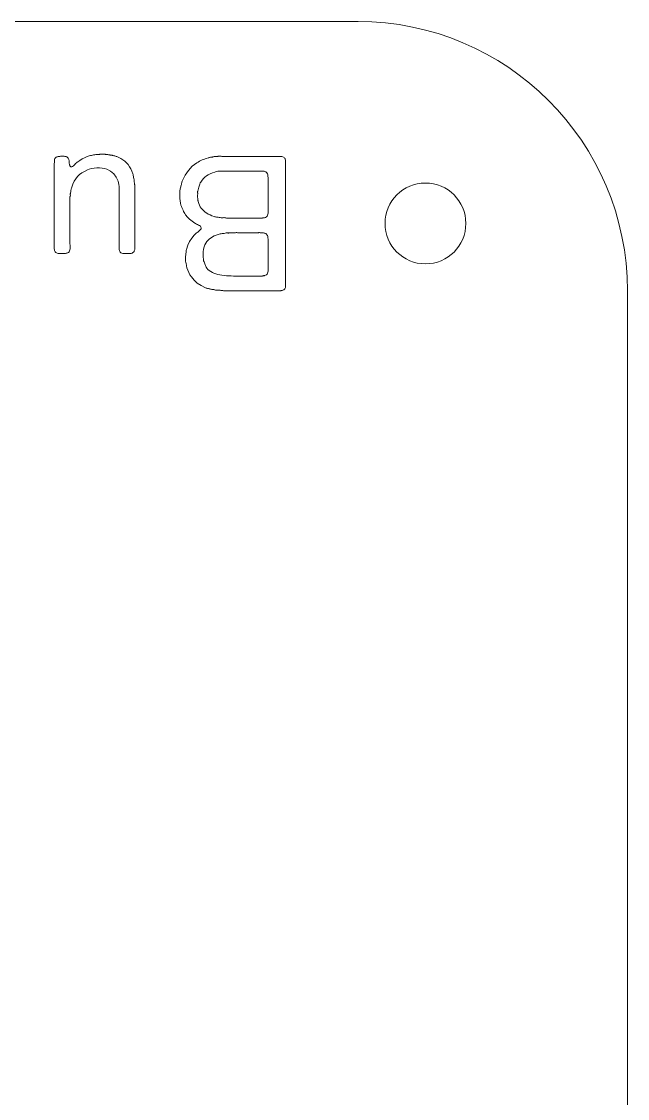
# Model space of a CAD drawing. Header units: millimetres. Extents: x 0 to 160, y 0 to 160.
# Drawn here: x 115 to 160, y 80 to 160 of the extents above; entities that cross this region are included whole.
import ezdxf

# ---------------------------------------------------------------- set-up
doc = ezdxf.new("R2010")
doc.units = ezdxf.units.MM
doc.layers.add('LayerBaseFrame', color=1, linetype='CONTINUOUS', lineweight=0)
doc.layers.add('TextOutline', color=7, linetype='CONTINUOUS', lineweight=0)

# ---------------------------------------------------------------- blocks, each defined once
blk = doc.blocks.new('ELayerBase')
at = {"layer": 'LayerBaseFrame'}
for p, q in [((0, 20), (0, 140)), ((140, 0), (20, 0))]:
    blk.add_line(p, q, dxfattribs=at)
blk.add_circle((15, 15), 3, dxfattribs=at)
blk.add_arc((20, 20), 20, 180, 270, dxfattribs=at)

msp = doc.modelspace()

# ---------------------------------------------------------------- linework, layer by layer
at = {"layer": 'TextOutline'}
for p, q in [((117.442, 149.534), (117.446, 149.613)), ((117.446, 149.613), (117.452, 149.691)), ((117.452, 149.691), (117.458, 149.757)), ((117.452, 149.691), (117.452, 149.691)), ((117.452, 149.691), (117.452, 149.691)), ((117.458, 149.757), (117.477, 149.814)), ((117.477, 149.814), (117.507, 149.862)), ((117.507, 149.862), (117.55, 149.902)), ((117.55, 149.902), (117.582, 149.922)), ((117.55, 149.902), (117.55, 149.902)), ((117.55, 149.902), (117.55, 149.902)), ((117.582, 149.922), (117.621, 149.94)), ((117.621, 149.94), (117.666, 149.957)), ((117.666, 149.957), (117.719, 149.972)), ((117.719, 149.972), (117.777, 149.979)), ((117.719, 149.972), (117.719, 149.972)), ((117.719, 149.972), (117.719, 149.972)), ((117.777, 149.979), (117.838, 149.986)), ((117.838, 149.986), (117.903, 149.993)), ((117.903, 149.993), (117.971, 150)), ((117.971, 150), (117.971, 150)), ((117.971, 150), (117.971, 150)), ((117.971, 150), (118.034, 149.999)), ((118.034, 149.999), (118.097, 149.996)), ((118.097, 149.996), (118.161, 149.992)), ((118.161, 149.992), (118.224, 149.986)), ((118.224, 149.986), (118.224, 149.986)), ((118.224, 149.986), (118.224, 149.986)), ((118.224, 149.986), (118.276, 149.977)), ((118.276, 149.977), (118.322, 149.965)), ((118.322, 149.965), (118.36, 149.949)), ((118.36, 149.949), (118.392, 149.93)), ((118.392, 149.93), (118.392, 149.93)), ((118.392, 149.93), (118.392, 149.93)), ((118.392, 149.93), (118.426, 149.897)), ((118.426, 149.897), (118.459, 149.856)), ((118.459, 149.856), (118.489, 149.806)), ((118.489, 149.806), (118.518, 149.748)), ((118.518, 149.748), (118.518, 149.748)), ((118.518, 149.748), (118.518, 149.748)), ((118.518, 149.748), (118.525, 149.717)), ((118.525, 149.717), (118.532, 149.681)), ((118.532, 149.681), (118.539, 149.64)), ((118.539, 149.64), (118.546, 149.593)), ((119.177, 149.579), (119.337, 149.688)), ((119.337, 149.688), (119.507, 149.79)), ((119.507, 149.79), (119.688, 149.884)), ((119.688, 149.884), (119.879, 149.972)), ((119.879, 149.972), (119.957, 150.004)), ((119.879, 149.972), (119.879, 149.972)), ((119.879, 149.972), (119.879, 149.972)), ((119.957, 150.004), (120.036, 150.028)), ((120.036, 150.028), (120.118, 150.046)), ((120.118, 150.046), (120.201, 150.056)), ((120.201, 150.056), (120.279, 150.071)), ((120.201, 150.056), (120.201, 150.056)), ((120.201, 150.056), (120.201, 150.056)), ((120.279, 150.071), (120.359, 150.088)), ((120.359, 150.088), (120.44, 150.106)), ((120.44, 150.106), (120.524, 150.126)), ((120.524, 150.126), (120.56, 150.131)), ((120.524, 150.126), (120.524, 150.126)), ((120.524, 150.126), (120.524, 150.126)), ((120.56, 150.131), (120.597, 150.133)), ((120.597, 150.133), (120.637, 150.131)), ((120.637, 150.131), (120.678, 150.126)), ((120.678, 150.126), (120.678, 150.126)), ((120.678, 150.126), (120.678, 150.126)), ((120.678, 150.126), (120.713, 150.122)), ((120.713, 150.122), (120.748, 150.123)), ((120.748, 150.123), (120.783, 150.129)), ((120.783, 150.129), (120.818, 150.14)), ((120.818, 150.14), (120.887, 150.151)), ((120.818, 150.14), (120.818, 150.14)), ((120.818, 150.14), (120.818, 150.14)), ((120.887, 150.151), (120.952, 150.154)), ((120.952, 150.154), (121.013, 150.151)), ((121.013, 150.151), (121.071, 150.14)), ((121.071, 150.14), (121.211, 150.14)), ((121.211, 150.14), (121.211, 150.14)), ((121.211, 150.14), (121.211, 150.14)), ((121.211, 150.14), (121.248, 150.128)), ((121.248, 150.128), (121.288, 150.119)), ((121.288, 150.119), (121.332, 150.114)), ((121.332, 150.114), (121.379, 150.112)), ((121.379, 150.112), (121.379, 150.112)), ((121.379, 150.112), (121.379, 150.112)), ((121.379, 150.112), (121.42, 150.111)), ((121.42, 150.111), (121.46, 150.109)), ((121.46, 150.109), (121.498, 150.104)), ((121.498, 150.104), (121.534, 150.098)), ((121.534, 150.098), (121.534, 150.098)), ((121.534, 150.098), (121.534, 150.098)), ((121.534, 150.098), (121.562, 150.086)), ((121.562, 150.086), (121.59, 150.077)), ((121.59, 150.077), (121.618, 150.072)), ((121.618, 150.072), (121.646, 150.07)), ((121.646, 150.07), (121.669, 150.075)), ((121.646, 150.07), (121.646, 150.07)), ((121.646, 150.07), (121.646, 150.07)), ((121.669, 150.075), (121.695, 150.074)), ((121.695, 150.074), (121.725, 150.067)), ((121.725, 150.067), (121.758, 150.056)), ((121.758, 150.056), (121.758, 150.056)), ((121.758, 150.056), (121.758, 150.056)), ((121.758, 150.056), (121.814, 150.042)), ((121.814, 150.042), (121.87, 150.028)), ((121.87, 150.028), (121.926, 150.014)), ((121.926, 150.014), (121.982, 150)), ((121.982, 150), (121.982, 150)), ((121.982, 150), (121.982, 150)), ((121.982, 150), (122.032, 149.984)), ((122.032, 149.984), (122.084, 149.965)), ((122.084, 149.965), (122.138, 149.942)), ((122.138, 149.942), (122.193, 149.916)), ((122.193, 149.916), (122.193, 149.916)), ((122.193, 149.916), (122.193, 149.916)), ((122.193, 149.916), (122.368, 149.833)), ((122.368, 149.833), (122.529, 149.737)), ((122.529, 149.737), (122.677, 149.629)), ((122.677, 149.629), (122.81, 149.509)), ((128.123, 149.564), (128.223, 149.618)), ((128.223, 149.618), (128.326, 149.67)), ((128.326, 149.67), (128.43, 149.719)), ((128.43, 149.719), (128.531, 149.761)), ((128.43, 149.719), (128.43, 149.719)), ((128.43, 149.719), (128.43, 149.719)), ((128.531, 149.761), (128.637, 149.8)), ((128.637, 149.8), (128.748, 149.838)), ((128.748, 149.838), (128.865, 149.874)), ((128.865, 149.874), (128.908, 149.887)), ((128.865, 149.874), (128.865, 149.874)), ((128.865, 149.874), (128.865, 149.874)), ((128.908, 149.887), (128.953, 149.898)), ((128.953, 149.898), (128.999, 149.908)), ((128.999, 149.908), (129.047, 149.916)), ((129.047, 149.916), (129.089, 149.918)), ((129.047, 149.916), (129.047, 149.916)), ((129.047, 149.916), (129.047, 149.916)), ((129.089, 149.918), (129.131, 149.923)), ((129.131, 149.923), (129.174, 149.932)), ((129.174, 149.932), (129.216, 149.944)), ((129.216, 149.944), (129.258, 149.956)), ((129.216, 149.944), (129.216, 149.944)), ((129.216, 149.944), (129.216, 149.944)), ((129.258, 149.956), (129.3, 149.965)), ((129.3, 149.965), (129.342, 149.97)), ((129.342, 149.97), (129.384, 149.972)), ((129.384, 149.972), (129.384, 149.972)), ((129.384, 149.972), (129.384, 149.972)), ((129.384, 149.972), (129.42, 149.967)), ((129.42, 149.967), (129.458, 149.965)), ((129.458, 149.965), (129.497, 149.967)), ((129.497, 149.967), (129.538, 149.972)), ((129.538, 149.972), (129.575, 149.984)), ((129.538, 149.972), (129.538, 149.972)), ((129.538, 149.972), (129.538, 149.972)), ((129.575, 149.984), (129.615, 149.993)), ((129.615, 149.993), (129.659, 149.998)), ((129.659, 149.998), (129.706, 150)), ((129.706, 150), (129.706, 150)), ((129.706, 150), (129.706, 150)), ((129.706, 150), (129.749, 149.994)), ((129.749, 149.994), (129.791, 149.989)), ((129.791, 149.989), (129.833, 149.987)), ((129.833, 149.987), (129.875, 149.986)), ((129.875, 149.986), (134.012, 149.986)), ((134.012, 149.986), (134.012, 149.986)), ((134.012, 149.986), (134.012, 149.986)), ((134.012, 149.986), (134.096, 149.985)), ((134.096, 149.985), (134.177, 149.982)), ((134.177, 149.982), (134.257, 149.978)), ((134.257, 149.978), (134.335, 149.972)), ((134.335, 149.972), (134.335, 149.972)), ((134.335, 149.972), (134.335, 149.972)), ((134.335, 149.972), (134.401, 149.96)), ((134.401, 149.96), (134.458, 149.937)), ((134.458, 149.937), (134.506, 149.904)), ((134.506, 149.904), (134.545, 149.86)), ((134.545, 149.86), (134.545, 149.86)), ((134.545, 149.86), (134.545, 149.86)), ((134.545, 149.86), (134.571, 149.815)), ((134.571, 149.815), (134.591, 149.765)), ((134.591, 149.765), (134.606, 149.71)), ((134.606, 149.71), (134.615, 149.649)), ((134.615, 149.649), (134.615, 149.649)), ((134.615, 149.649), (134.615, 149.649)), ((134.615, 149.649), (134.615, 149.585)), ((117.438, 149.369), (117.439, 149.452)), ((117.438, 148.107), (117.438, 149.369)), ((117.438, 149.369), (117.438, 149.369)), ((117.438, 149.369), (117.438, 149.369)), ((117.439, 149.452), (117.442, 149.534)), ((118.546, 149.593), (118.546, 149.593)), ((118.546, 149.593), (118.546, 149.593)), ((118.546, 149.593), (118.547, 149.545)), ((118.547, 149.545), (118.55, 149.499)), ((118.55, 149.499), (118.554, 149.454)), ((118.554, 149.454), (118.56, 149.411)), ((118.56, 149.411), (118.56, 149.411)), ((118.56, 149.411), (118.56, 149.411)), ((118.56, 149.411), (118.569, 149.364)), ((118.569, 149.364), (118.581, 149.323)), ((118.581, 149.323), (118.597, 149.287)), ((118.597, 149.287), (118.616, 149.257)), ((118.616, 149.257), (118.616, 149.257)), ((118.616, 149.257), (118.616, 149.257)), ((118.616, 149.257), (118.64, 149.233)), ((118.64, 149.233), (118.669, 149.218)), ((118.669, 149.218), (118.703, 149.212)), ((118.703, 149.212), (118.743, 149.215)), ((118.743, 149.215), (118.799, 149.236)), ((118.743, 149.215), (118.743, 149.215)), ((118.743, 149.215), (118.743, 149.215)), ((118.799, 149.236), (118.855, 149.271)), ((118.855, 149.271), (118.911, 149.32)), ((118.911, 149.32), (118.967, 149.383)), ((118.967, 149.383), (119.022, 149.442)), ((118.967, 149.383), (118.967, 149.383)), ((118.967, 149.383), (118.967, 149.383)), ((119.022, 149.442), (119.076, 149.495)), ((119.076, 149.495), (119.127, 149.541)), ((119.127, 149.541), (119.177, 149.579)), ((119.177, 149.579), (119.177, 149.579)), ((119.177, 149.579), (119.177, 149.579)), ((119.673, 148.872), (119.479, 148.755)), ((119.893, 148.976), (119.673, 148.872)), ((120.036, 149.028), (119.893, 148.976)), ((119.893, 148.976), (119.893, 148.976)), ((119.893, 148.976), (119.893, 148.976)), ((120.201, 149.071), (120.036, 149.028)), ((120.387, 149.105), (120.201, 149.071)), ((120.594, 149.13), (120.387, 149.105)), ((120.803, 149.135), (120.594, 149.13)), ((120.594, 149.13), (120.594, 149.13)), ((120.594, 149.13), (120.594, 149.13)), ((120.997, 149.12), (120.803, 149.135)), ((121.175, 149.086), (120.997, 149.12)), ((121.337, 149.032), (121.175, 149.086)), ((121.621, 148.882), (121.337, 149.032)), ((121.337, 149.032), (121.337, 149.032)), ((121.337, 149.032), (121.337, 149.032)), ((121.856, 148.685), (121.621, 148.882)), ((122.81, 149.509), (122.81, 149.509)), ((122.81, 149.509), (122.81, 149.509)), ((122.81, 149.509), (122.924, 149.37)), ((122.924, 149.37), (123.027, 149.218)), ((123.027, 149.218), (123.12, 149.054)), ((123.12, 149.054), (123.203, 148.878)), ((123.203, 148.878), (123.203, 148.878)), ((123.203, 148.878), (123.203, 148.878)), ((123.203, 148.878), (123.229, 148.815)), ((123.229, 148.815), (123.252, 148.752)), ((127.15, 148.589), (127.392, 148.941)), ((127.392, 148.941), (127.683, 149.248)), ((127.683, 149.248), (128.023, 149.509)), ((128.023, 149.509), (128.123, 149.564)), ((128.023, 149.509), (128.023, 149.509)), ((128.023, 149.509), (128.023, 149.509)), ((129.356, 148.822), (129.181, 148.762)), ((129.464, 148.853), (129.356, 148.822)), ((129.356, 148.822), (129.356, 148.822)), ((129.356, 148.822), (129.356, 148.822)), ((129.577, 148.874), (129.464, 148.853)), ((129.695, 148.888), (129.577, 148.874)), ((129.819, 148.892), (129.695, 148.888)), ((129.947, 148.892), (129.819, 148.892)), ((129.819, 148.892), (129.819, 148.892)), ((129.819, 148.892), (129.819, 148.892)), ((130.078, 148.892), (129.947, 148.892)), ((130.213, 148.892), (130.078, 148.892)), ((130.352, 148.892), (130.213, 148.892)), ((132.708, 148.892), (130.352, 148.892)), ((130.352, 148.892), (130.352, 148.892)), ((130.352, 148.892), (130.352, 148.892)), ((132.79, 148.891), (132.708, 148.892)), ((132.869, 148.888), (132.79, 148.891)), ((132.945, 148.884), (132.869, 148.888)), ((133.016, 148.878), (132.945, 148.884)), ((133.082, 148.86), (133.016, 148.878)), ((133.016, 148.878), (133.016, 148.878)), ((133.016, 148.878), (133.016, 148.878)), ((133.139, 148.832), (133.082, 148.86)), ((133.187, 148.796), (133.139, 148.832)), ((134.615, 149.585), (134.615, 149.52)), ((134.615, 149.52), (134.615, 149.452)), ((134.615, 149.452), (134.615, 149.383)), ((134.615, 149.383), (134.615, 140.617)), ((117.438, 144.334), (117.438, 148.107)), ((118.914, 148.131), (118.814, 147.92)), ((119.031, 148.32), (118.914, 148.131)), ((119.163, 148.485), (119.031, 148.32)), ((119.309, 148.626), (119.163, 148.485)), ((119.163, 148.485), (119.163, 148.485)), ((119.163, 148.485), (119.163, 148.485)), ((119.479, 148.755), (119.309, 148.626)), ((122.042, 148.441), (121.856, 148.685)), ((122.179, 148.149), (122.042, 148.441)), ((122.209, 148.024), (122.179, 148.149)), ((122.179, 148.149), (122.179, 148.149)), ((122.179, 148.149), (122.179, 148.149)), ((122.231, 147.889), (122.209, 148.024)), ((123.252, 148.752), (123.271, 148.689)), ((123.271, 148.689), (123.287, 148.626)), ((123.287, 148.626), (123.287, 148.626)), ((123.287, 148.626), (123.287, 148.626)), ((123.287, 148.626), (123.301, 148.555)), ((123.301, 148.555), (123.315, 148.485)), ((123.315, 148.485), (123.329, 148.415)), ((123.329, 148.415), (123.343, 148.345)), ((123.343, 148.345), (123.343, 148.345)), ((123.343, 148.345), (123.343, 148.345)), ((123.343, 148.345), (123.355, 148.304)), ((123.355, 148.304), (123.364, 148.264)), ((123.364, 148.264), (123.369, 148.227)), ((123.371, 148.191), (123.366, 148.148)), ((123.366, 148.148), (123.367, 148.103)), ((123.367, 148.103), (123.374, 148.057)), ((123.369, 148.227), (123.371, 148.191)), ((123.371, 148.191), (123.371, 148.191)), ((123.371, 148.191), (123.371, 148.191)), ((123.374, 148.057), (123.385, 148.008)), ((123.385, 148.008), (123.385, 148.008)), ((123.385, 148.008), (123.385, 148.008)), ((123.385, 148.008), (123.391, 147.994)), ((126.887, 147.966), (126.897, 148.022)), ((126.897, 148.022), (126.912, 148.079)), ((126.912, 148.079), (126.932, 148.135)), ((126.932, 148.135), (126.958, 148.191)), ((126.958, 148.191), (127.15, 148.589)), ((126.958, 148.191), (126.958, 148.191)), ((126.958, 148.191), (126.958, 148.191)), ((128.279, 148.007), (128.244, 147.931)), ((128.318, 148.079), (128.279, 148.007)), ((128.407, 148.213), (128.318, 148.079)), ((128.318, 148.079), (128.318, 148.079)), ((128.318, 148.079), (128.318, 148.079)), ((128.507, 148.335), (128.407, 148.213)), ((128.618, 148.444), (128.507, 148.335)), ((128.739, 148.541), (128.618, 148.444)), ((128.872, 148.622), (128.739, 148.541)), ((128.739, 148.541), (128.739, 148.541)), ((128.739, 148.541), (128.739, 148.541)), ((129.019, 148.696), (128.872, 148.622)), ((129.181, 148.762), (129.019, 148.696)), ((133.227, 148.752), (133.187, 148.796)), ((133.264, 148.688), (133.227, 148.752)), ((133.227, 148.752), (133.227, 148.752)), ((133.227, 148.752), (133.227, 148.752)), ((133.29, 148.608), (133.264, 148.688)), ((133.306, 148.512), (133.29, 148.608)), ((133.311, 148.401), (133.306, 148.512)), ((133.311, 148.284), (133.311, 148.401)), ((133.311, 148.401), (133.311, 148.401)), ((133.311, 148.401), (133.311, 148.401)), ((133.311, 148.17), (133.311, 148.284)), ((133.311, 148.059), (133.311, 148.17)), ((133.311, 147.952), (133.311, 148.059)), ((118.63, 147.223), (118.625, 147.189)), ((118.643, 147.285), (118.63, 147.223)), ((118.63, 147.223), (118.63, 147.223)), ((118.63, 147.223), (118.63, 147.223)), ((118.655, 147.346), (118.643, 147.285)), ((118.665, 147.404), (118.655, 147.346)), ((118.672, 147.461), (118.665, 147.404)), ((118.681, 147.518), (118.672, 147.461)), ((118.672, 147.461), (118.672, 147.461)), ((118.672, 147.461), (118.672, 147.461)), ((118.693, 147.574), (118.681, 147.518)), ((118.709, 147.63), (118.693, 147.574)), ((118.729, 147.686), (118.709, 147.63)), ((118.814, 147.92), (118.729, 147.686)), ((118.729, 147.686), (118.729, 147.686)), ((118.729, 147.686), (118.729, 147.686)), ((122.244, 147.744), (122.231, 147.889)), ((122.249, 147.588), (122.244, 147.744)), ((122.249, 147.421), (122.249, 147.588)), ((122.249, 147.588), (122.249, 147.588)), ((122.249, 147.588), (122.249, 147.588)), ((122.249, 147.258), (122.249, 147.421)), ((122.249, 147.099), (122.249, 147.258)), ((123.391, 147.994), (123.395, 147.977)), ((123.395, 147.977), (123.398, 147.958)), ((123.398, 147.958), (123.399, 147.938)), ((123.399, 147.938), (123.399, 147.938)), ((123.399, 147.938), (123.399, 147.938)), ((123.399, 147.938), (123.4, 147.911)), ((123.4, 147.911), (123.402, 147.886)), ((123.402, 147.886), (123.407, 147.862)), ((123.407, 147.862), (123.413, 147.84)), ((123.413, 147.84), (123.413, 147.7)), ((123.413, 147.7), (123.413, 147.7)), ((123.413, 147.7), (123.413, 147.7)), ((123.413, 147.7), (123.419, 147.671)), ((123.414, 147.455), (123.413, 147.419)), ((123.413, 147.419), (123.413, 146.858)), ((123.416, 147.493), (123.414, 147.455)), ((123.421, 147.532), (123.416, 147.493)), ((123.419, 147.671), (123.423, 147.64)), ((123.427, 147.574), (123.421, 147.532)), ((123.423, 147.64), (123.426, 147.608)), ((123.426, 147.608), (123.427, 147.574)), ((123.427, 147.574), (123.427, 147.574)), ((123.427, 147.574), (123.427, 147.574)), ((126.76, 147.23), (126.772, 147.405)), ((126.761, 147.041), (126.76, 147.23)), ((126.772, 147.405), (126.795, 147.567)), ((126.795, 147.567), (126.831, 147.714)), ((126.831, 147.714), (126.845, 147.777)), ((126.831, 147.714), (126.831, 147.714)), ((126.831, 147.714), (126.831, 147.714)), ((126.845, 147.777), (126.859, 147.84)), ((126.859, 147.84), (126.873, 147.903)), ((126.873, 147.903), (126.887, 147.966)), ((126.887, 147.966), (126.887, 147.966)), ((126.887, 147.966), (126.887, 147.966)), ((128.076, 147.339), (128.075, 147.308)), ((128.075, 147.308), (128.08, 147.279)), ((128.082, 147.371), (128.076, 147.339)), ((128.08, 147.279), (128.08, 147.279)), ((128.08, 147.279), (128.08, 147.279)), ((128.08, 147.279), (128.085, 147.244)), ((128.094, 147.405), (128.082, 147.371)), ((128.085, 147.244), (128.087, 147.209)), ((128.087, 147.209), (128.085, 147.174)), ((128.116, 147.502), (128.094, 147.405)), ((128.094, 147.405), (128.094, 147.405)), ((128.094, 147.405), (128.094, 147.405)), ((128.139, 147.595), (128.116, 147.502)), ((128.165, 147.684), (128.139, 147.595)), ((128.192, 147.77), (128.165, 147.684)), ((128.215, 147.852), (128.192, 147.77)), ((128.192, 147.77), (128.192, 147.77)), ((128.192, 147.77), (128.192, 147.77)), ((128.244, 147.931), (128.215, 147.852)), ((133.311, 146.367), (133.311, 147.952)), ((133.311, 147.952), (133.311, 147.952)), ((133.311, 147.952), (133.311, 147.952)), ((118.585, 146.557), (118.584, 146.492)), ((118.584, 146.492), (118.588, 146.424)), ((118.591, 146.618), (118.585, 146.557)), ((118.588, 146.424), (118.588, 146.424)), ((118.588, 146.424), (118.588, 146.424)), ((118.588, 146.424), (118.594, 146.348)), ((118.602, 146.676), (118.591, 146.618)), ((118.615, 147.005), (118.602, 146.971)), ((118.602, 146.971), (118.602, 146.676)), ((118.602, 146.676), (118.602, 146.676)), ((118.602, 146.676), (118.602, 146.676)), ((118.623, 147.037), (118.615, 147.005)), ((118.625, 147.189), (118.623, 147.156)), ((118.623, 147.156), (118.625, 147.126)), ((118.629, 147.068), (118.623, 147.037)), ((118.625, 147.126), (118.63, 147.097)), ((118.63, 147.097), (118.629, 147.068)), ((118.63, 147.097), (118.63, 147.097)), ((118.63, 147.097), (118.63, 147.097)), ((122.249, 146.942), (122.249, 147.099)), ((122.249, 144.825), (122.249, 146.942)), ((122.249, 146.942), (122.249, 146.942)), ((122.249, 146.942), (122.249, 146.942)), ((123.413, 146.858), (123.413, 144.278)), ((126.766, 146.846), (126.761, 147.041)), ((126.761, 147.041), (126.761, 147.041)), ((126.761, 147.041), (126.761, 147.041)), ((126.782, 146.669), (126.766, 146.846)), ((126.809, 146.509), (126.782, 146.669)), ((126.845, 146.367), (126.809, 146.509)), ((128.074, 147.104), (128.073, 147.069)), ((128.073, 147.069), (128.074, 147.034)), ((128.08, 147.139), (128.074, 147.104)), ((128.074, 147.034), (128.08, 146.999)), ((128.085, 147.174), (128.08, 147.139)), ((128.08, 147.139), (128.08, 147.139)), ((128.08, 147.139), (128.08, 147.139)), ((128.08, 146.999), (128.08, 146.999)), ((128.08, 146.999), (128.08, 146.999)), ((128.08, 146.999), (128.08, 146.958)), ((128.08, 146.958), (128.083, 146.921)), ((128.083, 146.921), (128.087, 146.888)), ((128.087, 146.888), (128.094, 146.858)), ((128.094, 146.858), (128.094, 146.858)), ((128.094, 146.858), (128.094, 146.858)), ((128.094, 146.858), (128.1, 146.825)), ((128.1, 146.825), (128.104, 146.795)), ((128.104, 146.795), (128.107, 146.769)), ((128.107, 146.769), (128.108, 146.746)), ((128.108, 146.746), (128.108, 146.746)), ((128.108, 146.746), (128.108, 146.746)), ((128.108, 146.746), (128.108, 146.717)), ((128.108, 146.717), (128.111, 146.687)), ((128.111, 146.687), (128.116, 146.654)), ((128.116, 146.654), (128.122, 146.62)), ((128.122, 146.62), (128.122, 146.62)), ((128.122, 146.62), (128.122, 146.62)), ((128.122, 146.62), (128.167, 146.485)), ((128.167, 146.485), (128.22, 146.36)), ((118.594, 146.348), (118.599, 146.276)), ((118.599, 146.276), (118.601, 146.208)), ((118.601, 146.208), (118.602, 146.143)), ((118.602, 146.143), (118.602, 145.049)), ((126.845, 146.367), (126.845, 146.367)), ((126.845, 146.367), (126.845, 146.367)), ((126.881, 146.27), (126.845, 146.367)), ((126.919, 146.175), (126.881, 146.27)), ((126.958, 146.081), (126.919, 146.175)), ((127, 145.989), (126.958, 146.081)), ((127.037, 145.899), (127, 145.989)), ((127, 145.989), (127, 145.989)), ((127, 145.989), (127, 145.989)), ((127.08, 145.813), (127.037, 145.899)), ((127.128, 145.731), (127.08, 145.813)), ((127.182, 145.652), (127.128, 145.731)), ((127.325, 145.476), (127.182, 145.652)), ((127.182, 145.652), (127.182, 145.652)), ((127.182, 145.652), (127.182, 145.652)), ((128.22, 146.36), (128.279, 146.246)), ((128.279, 146.246), (128.346, 146.143)), ((128.346, 146.143), (128.346, 146.143)), ((128.346, 146.143), (128.346, 146.143)), ((128.346, 146.143), (128.435, 146.03)), ((128.435, 146.03), (128.532, 145.929)), ((128.532, 145.929), (128.638, 145.841)), ((128.638, 145.841), (128.753, 145.764)), ((128.753, 145.764), (128.753, 145.764)), ((128.753, 145.764), (128.753, 145.764)), ((128.753, 145.764), (128.871, 145.696)), ((128.871, 145.696), (129.002, 145.631)), ((129.002, 145.631), (129.145, 145.57)), ((133.234, 145.546), (133.269, 145.61)), ((133.269, 145.61), (133.293, 145.679)), ((133.269, 145.61), (133.269, 145.61)), ((133.269, 145.61), (133.269, 145.61)), ((133.293, 145.679), (133.311, 145.761)), ((133.312, 146.274), (133.311, 146.367)), ((133.311, 145.761), (133.321, 145.855)), ((133.314, 146.175), (133.312, 146.274)), ((133.319, 146.07), (133.314, 146.175)), ((133.325, 145.961), (133.319, 146.07)), ((133.321, 145.855), (133.325, 145.961)), ((133.325, 145.961), (133.325, 145.961)), ((133.325, 145.961), (133.325, 145.961)), ((118.602, 145.049), (118.602, 143.562)), ((122.249, 143.492), (122.249, 144.825)), ((127.487, 145.312), (127.325, 145.476)), ((127.668, 145.16), (127.487, 145.312)), ((127.869, 145.021), (127.668, 145.16)), ((127.929, 144.986), (127.869, 145.021)), ((127.869, 145.021), (127.869, 145.021)), ((127.869, 145.021), (127.869, 145.021)), ((127.995, 144.951), (127.929, 144.986)), ((128.069, 144.916), (127.995, 144.951)), ((128.15, 144.881), (128.069, 144.916)), ((128.225, 144.841), (128.15, 144.881)), ((128.15, 144.881), (128.15, 144.881)), ((128.15, 144.881), (128.15, 144.881)), ((128.283, 144.793), (128.225, 144.841)), ((129.145, 145.57), (129.3, 145.512)), ((129.3, 145.512), (129.3, 145.512)), ((129.3, 145.512), (129.3, 145.512)), ((129.3, 145.512), (129.358, 145.499)), ((129.358, 145.499), (129.419, 145.487)), ((129.419, 145.487), (129.484, 145.478)), ((129.484, 145.478), (129.552, 145.47)), ((129.552, 145.47), (129.552, 145.47)), ((129.552, 145.47), (129.552, 145.47)), ((129.552, 145.47), (129.616, 145.462)), ((129.616, 145.462), (129.682, 145.452)), ((129.682, 145.452), (129.749, 145.441)), ((129.749, 145.441), (129.819, 145.428)), ((129.819, 145.428), (129.819, 145.428)), ((129.819, 145.428), (129.819, 145.428)), ((129.819, 145.428), (129.861, 145.417)), ((129.861, 145.417), (129.903, 145.414)), ((129.903, 145.414), (129.945, 145.417)), ((129.945, 145.417), (129.987, 145.428)), ((129.987, 145.428), (130.023, 145.432)), ((129.987, 145.428), (129.987, 145.428)), ((129.987, 145.428), (129.987, 145.428)), ((130.023, 145.432), (130.061, 145.431)), ((130.061, 145.431), (130.1, 145.425)), ((130.1, 145.425), (130.141, 145.414)), ((130.141, 145.414), (130.141, 145.414)), ((130.141, 145.414), (130.141, 145.414)), ((130.141, 145.414), (130.177, 145.408)), ((130.177, 145.408), (130.215, 145.403)), ((130.215, 145.403), (130.254, 145.401)), ((130.254, 145.401), (130.296, 145.4)), ((130.296, 145.4), (130.296, 145.4)), ((130.296, 145.4), (130.296, 145.4)), ((130.296, 145.4), (130.331, 145.4)), ((130.331, 145.4), (130.366, 145.4)), ((130.366, 145.4), (130.401, 145.4)), ((130.401, 145.4), (130.436, 145.4)), ((130.436, 145.4), (132.89, 145.4)), ((132.89, 145.4), (132.906, 145.412)), ((132.89, 145.4), (132.89, 145.4)), ((132.89, 145.4), (132.89, 145.4)), ((132.906, 145.412), (132.925, 145.421)), ((132.925, 145.421), (132.948, 145.426)), ((132.948, 145.426), (132.974, 145.428)), ((132.974, 145.428), (132.974, 145.428)), ((132.974, 145.428), (132.974, 145.428)), ((132.974, 145.428), (132.995, 145.423)), ((132.995, 145.423), (133.013, 145.421)), ((133.013, 145.421), (133.03, 145.423)), ((133.03, 145.423), (133.045, 145.428)), ((133.045, 145.428), (133.122, 145.455)), ((133.045, 145.428), (133.045, 145.428)), ((133.045, 145.428), (133.045, 145.428)), ((133.122, 145.455), (133.185, 145.494)), ((133.185, 145.494), (133.234, 145.546)), ((117.438, 143.38), (117.438, 144.334)), ((123.413, 144.278), (123.413, 143.38)), ((127.639, 143.916), (127.827, 144.123)), ((127.827, 144.123), (127.877, 144.178)), ((127.827, 144.123), (127.827, 144.123)), ((127.827, 144.123), (127.827, 144.123)), ((127.877, 144.178), (127.929, 144.229)), ((127.929, 144.229), (127.982, 144.276)), ((127.982, 144.276), (128.037, 144.32)), ((128.037, 144.32), (128.093, 144.357)), ((128.037, 144.32), (128.037, 144.32)), ((128.037, 144.32), (128.037, 144.32)), ((128.093, 144.357), (128.146, 144.4)), ((128.146, 144.4), (128.198, 144.449)), ((128.198, 144.449), (128.248, 144.502)), ((128.248, 144.502), (128.263, 144.517)), ((128.248, 144.502), (128.248, 144.502)), ((128.248, 144.502), (128.248, 144.502)), ((128.263, 144.517), (128.279, 144.534)), ((128.279, 144.534), (128.298, 144.552)), ((128.323, 144.736), (128.283, 144.793)), ((128.298, 144.552), (128.318, 144.572)), ((128.318, 144.572), (128.336, 144.594)), ((128.318, 144.572), (128.318, 144.572)), ((128.318, 144.572), (128.318, 144.572)), ((128.346, 144.67), (128.323, 144.736)), ((128.336, 144.594), (128.346, 144.618)), ((128.35, 144.643), (128.346, 144.67)), ((128.346, 144.67), (128.346, 144.67)), ((128.346, 144.67), (128.346, 144.67)), ((128.346, 144.618), (128.35, 144.643)), ((129.193, 144.009), (129.075, 143.941)), ((129.321, 144.071), (129.193, 144.009)), ((129.459, 144.128), (129.321, 144.071)), ((129.608, 144.18), (129.459, 144.128)), ((129.679, 144.205), (129.608, 144.18)), ((129.608, 144.18), (129.608, 144.18)), ((129.608, 144.18), (129.608, 144.18)), ((129.752, 144.225), (129.679, 144.205)), ((129.827, 144.24), (129.752, 144.225)), ((129.903, 144.25), (129.827, 144.24)), ((129.974, 144.252), (129.903, 144.25)), ((129.903, 144.25), (129.903, 144.25)), ((129.903, 144.25), (129.903, 144.25)), ((130.047, 144.26), (129.974, 144.252)), ((130.121, 144.273), (130.047, 144.26)), ((130.197, 144.292), (130.121, 144.273)), ((130.232, 144.297), (130.197, 144.292)), ((130.197, 144.292), (130.197, 144.292)), ((130.197, 144.292), (130.197, 144.292)), ((130.264, 144.299), (130.232, 144.297)), ((130.295, 144.297), (130.264, 144.299)), ((130.324, 144.292), (130.295, 144.297)), ((130.352, 144.287), (130.324, 144.292)), ((130.324, 144.292), (130.324, 144.292)), ((130.324, 144.292), (130.324, 144.292)), ((130.38, 144.288), (130.352, 144.287)), ((130.408, 144.294), (130.38, 144.288)), ((130.436, 144.306), (130.408, 144.294)), ((130.829, 144.306), (130.436, 144.306)), ((130.436, 144.306), (130.436, 144.306)), ((130.436, 144.306), (130.436, 144.306)), ((130.865, 144.312), (130.829, 144.306)), ((130.906, 144.316), (130.865, 144.312)), ((130.949, 144.319), (130.906, 144.316)), ((130.997, 144.32), (130.949, 144.319)), ((131.046, 144.314), (130.997, 144.32)), ((130.997, 144.32), (130.997, 144.32)), ((130.997, 144.32), (130.997, 144.32)), ((131.095, 144.309), (131.046, 144.314)), ((131.144, 144.307), (131.095, 144.309)), ((131.193, 144.306), (131.144, 144.307)), ((132.483, 144.306), (131.193, 144.306)), ((131.193, 144.306), (131.193, 144.306)), ((131.193, 144.306), (131.193, 144.306)), ((132.519, 144.307), (132.483, 144.306)), ((132.557, 144.309), (132.519, 144.307)), ((132.597, 144.314), (132.557, 144.309)), ((132.638, 144.32), (132.597, 144.314)), ((132.679, 144.319), (132.638, 144.32)), ((132.638, 144.32), (132.638, 144.32)), ((132.638, 144.32), (132.638, 144.32)), ((132.718, 144.316), (132.679, 144.319)), ((132.756, 144.312), (132.718, 144.316)), ((132.792, 144.306), (132.756, 144.312)), ((132.932, 144.306), (132.792, 144.306)), ((132.792, 144.306), (132.792, 144.306)), ((132.792, 144.306), (132.792, 144.306)), ((132.981, 144.293), (132.932, 144.306)), ((133.027, 144.281), (132.981, 144.293)), ((133.072, 144.272), (133.027, 144.281)), ((133.115, 144.264), (133.072, 144.272)), ((133.148, 144.247), (133.115, 144.264)), ((133.115, 144.264), (133.115, 144.264)), ((133.115, 144.264), (133.115, 144.264)), ((133.178, 144.225), (133.148, 144.247)), ((133.204, 144.198), (133.178, 144.225)), ((133.227, 144.165), (133.204, 144.198)), ((133.264, 144.103), (133.227, 144.165)), ((133.227, 144.165), (133.227, 144.165)), ((133.227, 144.165), (133.227, 144.165)), ((133.29, 144.029), (133.264, 144.103)), ((133.306, 143.942), (133.29, 144.029)), ((117.438, 143.311), (117.438, 143.38)), ((117.438, 143.243), (117.438, 143.311)), ((117.438, 143.178), (117.438, 143.243)), ((118.602, 143.562), (118.602, 143.562)), ((118.602, 143.562), (118.602, 143.562)), ((118.602, 143.562), (118.603, 143.477)), ((118.603, 143.477), (118.606, 143.391)), ((118.606, 143.391), (118.61, 143.302)), ((118.61, 143.302), (118.616, 143.212)), ((118.616, 143.212), (118.612, 143.119)), ((118.616, 143.212), (118.616, 143.212)), ((118.616, 143.212), (118.616, 143.212)), ((122.25, 143.408), (122.249, 143.492)), ((122.252, 143.324), (122.25, 143.408)), ((122.257, 143.24), (122.252, 143.324)), ((122.263, 143.156), (122.257, 143.24)), ((123.413, 143.38), (123.413, 143.38)), ((123.413, 143.38), (123.413, 143.38)), ((123.413, 143.38), (123.413, 143.317)), ((123.413, 143.317), (123.413, 143.254)), ((123.413, 143.254), (123.413, 143.191)), ((127.252, 143.072), (127.351, 143.39)), ((127.351, 143.39), (127.48, 143.671)), ((127.48, 143.671), (127.639, 143.916)), ((128.567, 143.257), (128.527, 143.09)), ((128.619, 143.406), (128.567, 143.257)), ((128.683, 143.534), (128.619, 143.406)), ((128.765, 143.654), (128.683, 143.534)), ((128.683, 143.534), (128.683, 143.534)), ((128.683, 143.534), (128.683, 143.534)), ((128.858, 143.762), (128.765, 143.654)), ((128.961, 143.858), (128.858, 143.762)), ((129.075, 143.941), (128.961, 143.858)), ((129.075, 143.941), (129.075, 143.941)), ((129.075, 143.941), (129.075, 143.941)), ((133.311, 143.843), (133.306, 143.942)), ((133.311, 143.732), (133.311, 143.843)), ((133.311, 143.843), (133.311, 143.843)), ((133.311, 143.843), (133.311, 143.843)), ((133.311, 143.626), (133.311, 143.732)), ((133.311, 143.522), (133.311, 143.626)), ((133.311, 143.422), (133.311, 143.522)), ((133.311, 141.992), (133.311, 143.422)), ((133.311, 143.422), (133.311, 143.422)), ((133.311, 143.422), (133.311, 143.422)), ((117.438, 143.114), (117.438, 143.178)), ((117.443, 143.048), (117.438, 143.114)), ((117.438, 143.114), (117.438, 143.114)), ((117.438, 143.114), (117.438, 143.114)), ((117.456, 142.991), (117.443, 143.048)), ((117.478, 142.943), (117.456, 142.991)), ((117.508, 142.903), (117.478, 142.943)), ((117.548, 142.853), (117.508, 142.903)), ((117.508, 142.903), (117.508, 142.903)), ((117.508, 142.903), (117.508, 142.903)), ((117.596, 142.816), (117.548, 142.853)), ((117.653, 142.79), (117.596, 142.816)), ((117.719, 142.777), (117.653, 142.79)), ((117.784, 142.771), (117.719, 142.777)), ((117.719, 142.777), (117.719, 142.777)), ((117.719, 142.777), (117.719, 142.777)), ((117.855, 142.766), (117.784, 142.771)), ((117.932, 142.764), (117.855, 142.766)), ((118.013, 142.763), (117.932, 142.764)), ((118.224, 142.763), (118.013, 142.763)), ((118.013, 142.763), (118.013, 142.763)), ((118.013, 142.763), (118.013, 142.763)), ((118.278, 142.777), (118.224, 142.763)), ((118.329, 142.791), (118.278, 142.777)), ((118.376, 142.805), (118.329, 142.791)), ((118.42, 142.819), (118.376, 142.805)), ((118.454, 142.83), (118.42, 142.819)), ((118.42, 142.819), (118.42, 142.819)), ((118.42, 142.819), (118.42, 142.819)), ((118.487, 142.847), (118.454, 142.83)), ((118.517, 142.872), (118.487, 142.847)), ((118.546, 142.903), (118.517, 142.872)), ((118.577, 142.965), (118.546, 142.903)), ((118.546, 142.903), (118.546, 142.903)), ((118.546, 142.903), (118.546, 142.903)), ((118.599, 143.036), (118.577, 142.965)), ((118.612, 143.119), (118.599, 143.036)), ((122.267, 143.075), (122.263, 143.156)), ((122.263, 143.156), (122.263, 143.156)), ((122.263, 143.156), (122.263, 143.156)), ((122.28, 143.001), (122.267, 143.075)), ((122.302, 142.935), (122.28, 143.001)), ((122.333, 142.875), (122.302, 142.935)), ((122.383, 142.826), (122.333, 142.875)), ((122.333, 142.875), (122.333, 142.875)), ((122.333, 142.875), (122.333, 142.875)), ((122.449, 142.791), (122.383, 142.826)), ((122.53, 142.77), (122.449, 142.791)), ((122.628, 142.763), (122.53, 142.77)), ((122.732, 142.763), (122.628, 142.763)), ((122.628, 142.763), (122.628, 142.763)), ((122.628, 142.763), (122.628, 142.763)), ((122.834, 142.763), (122.732, 142.763)), ((122.935, 142.763), (122.834, 142.763)), ((123.034, 142.763), (122.935, 142.763)), ((123.048, 142.769), (123.034, 142.763)), ((123.034, 142.763), (123.034, 142.763)), ((123.034, 142.763), (123.034, 142.763)), ((123.062, 142.773), (123.048, 142.769)), ((123.076, 142.776), (123.062, 142.773)), ((123.09, 142.777), (123.076, 142.776)), ((123.104, 142.772), (123.09, 142.777)), ((123.09, 142.777), (123.09, 142.777)), ((123.09, 142.777), (123.09, 142.777)), ((123.118, 142.77), (123.104, 142.772)), ((123.132, 142.772), (123.118, 142.77)), ((123.146, 142.777), (123.132, 142.772)), ((123.217, 142.802), (123.146, 142.777)), ((123.146, 142.777), (123.146, 142.777)), ((123.146, 142.777), (123.146, 142.777)), ((123.276, 142.833), (123.217, 142.802)), ((123.323, 142.872), (123.276, 142.833)), ((123.357, 142.917), (123.323, 142.872)), ((123.381, 142.962), (123.357, 142.917)), ((123.357, 142.917), (123.357, 142.917)), ((123.357, 142.917), (123.357, 142.917)), ((123.399, 143.012), (123.381, 142.962)), ((123.409, 143.067), (123.399, 143.012)), ((123.413, 143.128), (123.409, 143.067)), ((123.413, 143.191), (123.413, 143.128)), ((123.413, 143.128), (123.413, 143.128)), ((123.413, 143.128), (123.413, 143.128)), ((127.182, 142.581), (127.195, 142.644)), ((127.182, 142.468), (127.182, 142.581)), ((127.182, 142.581), (127.182, 142.581)), ((127.182, 142.581), (127.182, 142.581)), ((127.182, 142.414), (127.182, 142.468)), ((127.182, 142.363), (127.182, 142.414)), ((127.195, 142.644), (127.206, 142.707)), ((127.206, 142.707), (127.216, 142.77)), ((127.216, 142.77), (127.224, 142.833)), ((127.224, 142.833), (127.226, 142.895)), ((127.224, 142.833), (127.224, 142.833)), ((127.224, 142.833), (127.224, 142.833)), ((127.226, 142.895), (127.231, 142.956)), ((127.231, 142.956), (127.24, 143.015)), ((127.24, 143.015), (127.252, 143.072)), ((127.252, 143.072), (127.252, 143.072)), ((127.252, 143.072), (127.252, 143.072)), ((128.487, 142.719), (128.486, 142.651)), ((128.486, 142.651), (128.486, 142.651)), ((128.486, 142.651), (128.486, 142.651)), ((128.486, 142.651), (128.488, 142.582)), ((128.49, 142.784), (128.487, 142.719)), ((128.488, 142.582), (128.493, 142.518)), ((128.494, 142.845), (128.49, 142.784)), ((128.493, 142.518), (128.502, 142.456)), ((128.5, 142.903), (128.494, 142.845)), ((128.527, 143.09), (128.5, 142.903)), ((128.5, 142.903), (128.5, 142.903)), ((128.5, 142.903), (128.5, 142.903)), ((128.502, 142.456), (128.514, 142.398)), ((127.182, 142.316), (127.182, 142.363)), ((127.182, 142.272), (127.182, 142.316)), ((127.184, 142.224), (127.182, 142.272)), ((127.182, 142.272), (127.182, 142.272)), ((127.182, 142.272), (127.182, 142.272)), ((127.189, 142.177), (127.184, 142.224)), ((127.198, 142.133), (127.189, 142.177)), ((127.21, 142.09), (127.198, 142.133)), ((127.223, 142.035), (127.21, 142.09)), ((127.21, 142.09), (127.21, 142.09)), ((127.21, 142.09), (127.21, 142.09)), ((127.235, 141.985), (127.223, 142.035)), ((127.244, 141.937), (127.235, 141.985)), ((127.252, 141.893), (127.244, 141.937)), ((127.254, 141.844), (127.252, 141.893)), ((127.252, 141.893), (127.252, 141.893)), ((127.252, 141.893), (127.252, 141.893)), ((127.259, 141.795), (127.254, 141.844)), ((127.268, 141.746), (127.259, 141.795)), ((127.28, 141.697), (127.268, 141.746)), ((127.343, 141.524), (127.28, 141.697)), ((127.28, 141.697), (127.28, 141.697)), ((127.28, 141.697), (127.28, 141.697)), ((128.514, 142.398), (128.514, 142.398)), ((128.514, 142.398), (128.514, 142.398)), ((128.514, 142.398), (128.52, 142.377)), ((128.52, 142.377), (128.525, 142.356)), ((128.523, 142.293), (128.521, 142.272)), ((128.521, 142.272), (128.523, 142.251)), ((128.528, 142.314), (128.523, 142.293)), ((128.523, 142.251), (128.528, 142.23)), ((128.525, 142.356), (128.527, 142.335)), ((128.527, 142.335), (128.528, 142.314)), ((128.528, 142.314), (128.528, 142.314)), ((128.528, 142.314), (128.528, 142.314)), ((128.528, 142.23), (128.528, 142.23)), ((128.528, 142.23), (128.528, 142.23)), ((128.528, 142.23), (128.556, 142.154)), ((128.556, 142.154), (128.584, 142.079)), ((128.584, 142.079), (128.613, 142.006)), ((128.613, 142.006), (128.641, 141.935)), ((128.641, 141.935), (128.641, 141.935)), ((128.641, 141.935), (128.641, 141.935)), ((128.641, 141.935), (128.664, 141.867)), ((128.664, 141.867), (128.693, 141.802)), ((128.693, 141.802), (128.727, 141.741)), ((128.727, 141.741), (128.767, 141.683)), ((128.767, 141.683), (128.767, 141.683)), ((128.767, 141.683), (128.767, 141.683)), ((128.767, 141.683), (128.85, 141.584)), ((133.312, 141.906), (133.311, 141.992)), ((133.314, 141.816), (133.312, 141.906)), ((133.319, 141.723), (133.314, 141.816)), ((133.325, 141.627), (133.319, 141.723)), ((133.321, 141.533), (133.325, 141.627)), ((133.325, 141.627), (133.325, 141.627)), ((133.325, 141.627), (133.325, 141.627)), ((127.42, 141.357), (127.343, 141.524)), ((127.512, 141.195), (127.42, 141.357)), ((127.617, 141.038), (127.512, 141.195)), ((127.818, 140.787), (127.617, 141.038)), ((127.617, 141.038), (127.617, 141.038)), ((127.617, 141.038), (127.617, 141.038)), ((128.85, 141.584), (128.946, 141.497)), ((128.946, 141.497), (129.053, 141.423)), ((129.053, 141.423), (129.174, 141.36)), ((129.174, 141.36), (129.174, 141.36)), ((129.174, 141.36), (129.174, 141.36)), ((129.174, 141.36), (129.297, 141.302)), ((129.297, 141.302), (129.429, 141.252)), ((129.429, 141.252), (129.571, 141.211)), ((129.571, 141.211), (129.721, 141.178)), ((129.721, 141.178), (129.721, 141.178)), ((129.721, 141.178), (129.721, 141.178)), ((129.721, 141.178), (129.878, 141.153)), ((129.878, 141.153), (130.043, 141.133)), ((130.043, 141.133), (130.215, 141.118)), ((130.215, 141.118), (130.394, 141.108)), ((130.394, 141.108), (130.394, 141.108)), ((130.394, 141.108), (130.394, 141.108)), ((130.394, 141.108), (130.571, 141.102)), ((130.571, 141.102), (130.751, 141.097)), ((130.751, 141.097), (130.935, 141.095)), ((130.935, 141.095), (131.123, 141.094)), ((131.123, 141.094), (132.89, 141.094)), ((132.89, 141.094), (132.906, 141.106)), ((132.89, 141.094), (132.89, 141.094)), ((132.89, 141.094), (132.89, 141.094)), ((132.906, 141.106), (132.925, 141.115)), ((132.925, 141.115), (132.948, 141.12)), ((132.948, 141.12), (132.974, 141.122)), ((132.974, 141.122), (132.974, 141.122)), ((132.974, 141.122), (132.974, 141.122)), ((132.974, 141.122), (132.995, 141.117)), ((132.995, 141.117), (133.013, 141.115)), ((133.013, 141.115), (133.03, 141.117)), ((133.03, 141.117), (133.045, 141.122)), ((133.045, 141.122), (133.122, 141.149)), ((133.045, 141.122), (133.045, 141.122)), ((133.045, 141.122), (133.045, 141.122)), ((133.122, 141.149), (133.185, 141.189)), ((133.185, 141.189), (133.234, 141.24)), ((133.234, 141.24), (133.269, 141.304)), ((133.269, 141.304), (133.293, 141.372)), ((133.269, 141.304), (133.269, 141.304)), ((133.269, 141.304), (133.269, 141.304)), ((133.293, 141.372), (133.311, 141.448)), ((133.311, 141.448), (133.321, 141.533)), ((128.059, 140.568), (127.818, 140.787)), ((128.337, 140.38), (128.059, 140.568)), ((128.655, 140.224), (128.337, 140.38)), ((128.711, 140.205), (128.655, 140.224)), ((128.655, 140.224), (128.655, 140.224)), ((128.655, 140.224), (128.655, 140.224)), ((128.767, 140.189), (128.711, 140.205)), ((128.823, 140.177), (128.767, 140.189)), ((128.879, 140.168), (128.823, 140.177)), ((128.929, 140.154), (128.879, 140.168)), ((128.879, 140.168), (128.879, 140.168)), ((128.879, 140.168), (128.879, 140.168)), ((128.981, 140.14), (128.929, 140.154)), ((129.034, 140.126), (128.981, 140.14)), ((129.089, 140.112), (129.034, 140.126)), ((129.125, 140.1), (129.089, 140.112)), ((129.089, 140.112), (129.089, 140.112)), ((129.089, 140.112), (129.089, 140.112)), ((129.163, 140.091), (129.125, 140.1)), ((129.202, 140.086), (129.163, 140.091)), ((129.244, 140.084), (129.202, 140.086)), ((129.285, 140.082), (129.244, 140.084)), ((129.244, 140.084), (129.244, 140.084)), ((129.244, 140.084), (129.244, 140.084)), ((129.324, 140.077), (129.285, 140.082)), ((129.362, 140.068), (129.324, 140.077)), ((129.398, 140.056), (129.362, 140.068)), ((129.524, 140.056), (129.398, 140.056)), ((129.398, 140.056), (129.398, 140.056)), ((129.398, 140.056), (129.398, 140.056)), ((129.56, 140.045), (129.524, 140.056)), ((129.598, 140.039), (129.56, 140.045)), ((129.637, 140.038), (129.598, 140.039)), ((129.678, 140.042), (129.637, 140.038)), ((129.72, 140.04), (129.678, 140.042)), ((129.678, 140.042), (129.678, 140.042)), ((129.678, 140.042), (129.678, 140.042)), ((129.759, 140.035), (129.72, 140.04)), ((129.797, 140.026), (129.759, 140.035)), ((129.833, 140.014), (129.797, 140.026)), ((129.959, 140.014), (129.833, 140.014)), ((129.833, 140.014), (129.833, 140.014)), ((129.833, 140.014), (129.833, 140.014)), ((130.002, 140.003), (129.959, 140.014)), ((130.047, 139.996), (130.002, 140.003)), ((130.19, 140.005), (130.141, 140)), ((130.239, 140.007), (130.19, 140.005)), ((130.289, 140.005), (130.239, 140.007)), ((130.338, 140), (130.289, 140.005)), ((134.251, 140.006), (134.237, 140)), ((134.265, 140.011), (134.251, 140.006)), ((134.279, 140.013), (134.265, 140.011)), ((134.293, 140.014), (134.279, 140.013)), ((134.307, 140.009), (134.293, 140.014)), ((134.293, 140.014), (134.293, 140.014)), ((134.293, 140.014), (134.293, 140.014)), ((134.321, 140.007), (134.307, 140.009)), ((134.335, 140.009), (134.321, 140.007)), ((134.349, 140.014), (134.335, 140.009)), ((134.42, 140.044), (134.349, 140.014)), ((134.349, 140.014), (134.349, 140.014)), ((134.349, 140.014), (134.349, 140.014)), ((134.479, 140.077), (134.42, 140.044)), ((134.525, 140.114), (134.479, 140.077)), ((134.559, 140.154), (134.525, 140.114)), ((134.584, 140.199), (134.559, 140.154)), ((134.559, 140.154), (134.559, 140.154)), ((134.559, 140.154), (134.559, 140.154)), ((134.601, 140.249), (134.584, 140.199)), ((134.612, 140.304), (134.601, 140.249)), ((134.615, 140.365), (134.612, 140.304)), ((134.615, 140.617), (134.615, 140.617)), ((134.615, 140.617), (134.615, 140.617)), ((134.615, 140.617), (134.615, 140.554)), ((134.615, 140.554), (134.615, 140.491)), ((134.615, 140.491), (134.615, 140.428)), ((134.615, 140.428), (134.615, 140.365)), ((134.615, 140.365), (134.615, 140.365)), ((134.615, 140.365), (134.615, 140.365)), ((130.093, 139.996), (130.047, 139.996)), ((130.141, 140), (130.093, 139.996)), ((130.141, 140), (130.141, 140)), ((130.141, 140), (130.141, 140)), ((130.871, 140), (130.338, 140)), ((130.338, 140), (130.338, 140)), ((130.338, 140), (130.338, 140)), ((134.237, 140), (130.871, 140))]:
    msp.add_line(p, q, dxfattribs=at)

# ---------------------------------------------------------------- block references
at = {"layer": 'LayerBaseFrame', "rotation": 180}
msp.add_blockref('ELayerBase', (160, 160), dxfattribs=at)

doc.saveas('drawing.dxf')
